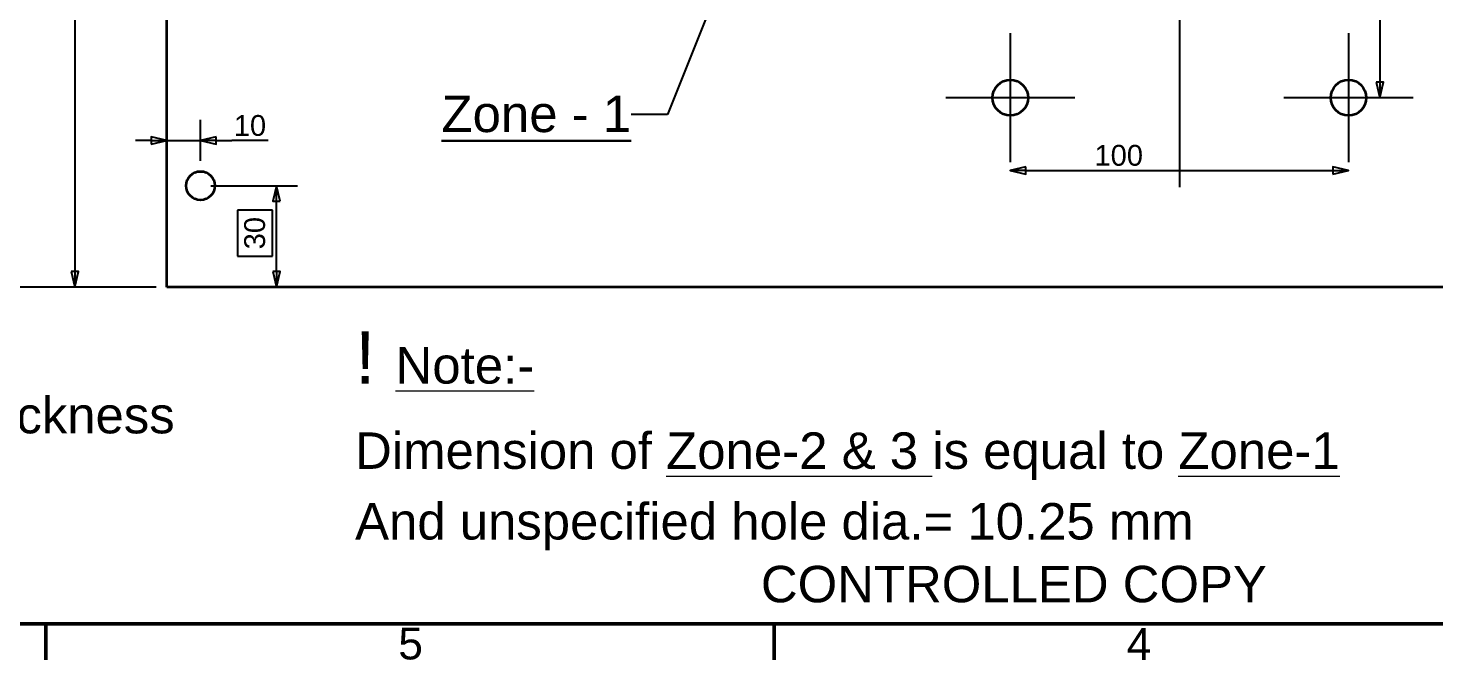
# Paper-space layout 'Top Plate' of a CAD drawing. Header units: millimetres. Extents: x 0 to 420, y 0 to 297.
# Drawn here: x 68.3 to 203.5, y 6.6 to 67.2 of the extents above; entities that cross this region are included whole.
import ezdxf

# ---------------------------------------------------------------- set-up
doc = ezdxf.new("R2010")
doc.units = ezdxf.units.MM
doc.linetypes.add('ACAD_ISO08W100', pattern=[36, 24, -3, 6, -3])
for name, color, linetype, lineweight in [('2dTransBorder', 7, 'Continuous', 35), ('2dTransTitleBlock', 7, 'Continuous', 35), ('Center Mark', 7, 'ACAD_ISO08W100', 25), ('Dimensions', 5, 'Continuous', 25), ('Leader Lines', 7, 'Continuous', 25), ('Text', 5, 'Continuous', 25), ('Visible Edges', 7, 'Continuous', 50)]:
    doc.layers.add(name, color=color, linetype=linetype, lineweight=lineweight)
doc.layers.add('Title', color=7, linetype='Continuous')
doc.styles.add('Current-ISO', font='ARIAL.TTF')
doc.styles.add('Text Style19', font='ARIAL.TTF')
doc.styles.add('Text Style5', font='ARIAL.TTF')

# ---------------------------------------------------------------- blocks, each defined once
blk = doc.blocks.new('2dTransSymbol1')
at = {"color": 179}
for points in [[(62.4, 165.32), (62.05, 166.82), (61.7, 165.32), (62.4, 165.32)], [(61.7, 43.84), (62.05, 42.34), (62.4, 43.84), (61.7, 43.84)]]:
    blk.add_solid(points, dxfattribs=at)
at = {"layer": 'Dimensions', "color": 179, "linetype": 'Continuous', "lineweight": 25, "true_color": 0x262659}
for p, q in [((101.22, 166.82), (60.05, 166.82)), ((62.05, 166.82), (61.7, 165.32)), ((62.05, 165.32), (62.05, 166.82)), ((62.4, 165.32), (62.05, 166.82)), ((61.7, 165.32), (62.4, 165.32)), ((62.05, 43.84), (62.05, 165.32)), ((61.65, 105.44), (58.31, 105.44)), ((58.31, 105.44), (58.31, 99.48)), ((61.65, 99.48), (61.65, 105.44)), ((58.31, 99.48), (61.65, 99.48)), ((61.7, 43.84), (62.05, 42.34)), ((62.4, 43.84), (61.7, 43.84)), ((62.05, 43.84), (62.05, 42.34)), ((62.05, 42.34), (62.4, 43.84)), ((80.6, 42.34), (60.05, 42.34))]:
    blk.add_line(p, q, dxfattribs=at)
for points in [[(62.4, 165.32), (62.05, 166.82), (61.7, 165.32), (62.4, 165.32)], [(61.7, 43.84), (62.05, 42.34), (62.4, 43.84), (61.7, 43.84)]]:
    blk.add_lwpolyline(points, dxfattribs=at)
at = {"layer": 'Dimensions', "color": 178, "linetype": 'Continuous', "lineweight": 25, "true_color": 0x000001, "insert": (60.96, 100.13), "char_height": 2, "attachment_point": 7, "rotation": 90, "style": 'Text Style5'}
blk.add_mtext('383', dxfattribs=at)
blk = doc.blocks.new('2dCenterMark7')
at = {"layer": 'Center Mark', "lineweight": 25}
for p, q in [((178.93, 141.69), (178.93, 51.96)), ((194.43, 126.19), (163.43, 126.19))]:
    blk.add_line(p, q, dxfattribs=at)
blk = doc.blocks.new('2dTransSymbol2')
at = {"color": 179}
for points in [[(49.83, 183.19), (49.48, 184.69), (49.13, 183.19), (49.83, 183.19)], [(49.13, 43.84), (49.48, 42.34), (49.83, 43.84), (49.13, 43.84)]]:
    blk.add_solid(points, dxfattribs=at)
at = {"layer": 'Dimensions', "color": 179, "linetype": 'Continuous', "lineweight": 25, "true_color": 0x262659}
for p, q in [((101.33, 184.69), (47.48, 184.69)), ((49.48, 184.69), (49.13, 183.19)), ((49.48, 183.19), (49.48, 184.69)), ((49.83, 183.19), (49.48, 184.69)), ((108.96, 184.69), (103.77, 184.69)), ((115.62, 184.69), (109.16, 184.69)), ((122.28, 184.69), (115.82, 184.69)), ((132.68, 184.69), (122.48, 184.69)), ((139.35, 184.69), (132.88, 184.69)), ((146.01, 184.69), (139.55, 184.69)), ((162.43, 184.69), (146.21, 184.69)), ((49.13, 183.19), (49.83, 183.19)), ((49.48, 43.84), (49.48, 183.19)), ((49.08, 120.65), (45.74, 120.65)), ((45.74, 120.65), (45.74, 114.69)), ((49.08, 114.69), (49.08, 120.65)), ((45.74, 114.69), (49.08, 114.69)), ((49.13, 43.84), (49.48, 42.34)), ((49.83, 43.84), (49.13, 43.84)), ((49.48, 43.84), (49.48, 42.34)), ((49.48, 42.34), (49.83, 43.84)), ((80.6, 42.34), (47.48, 42.34))]:
    blk.add_line(p, q, dxfattribs=at)
for points in [[(49.83, 183.19), (49.48, 184.69), (49.13, 183.19), (49.83, 183.19)], [(49.13, 43.84), (49.48, 42.34), (49.83, 43.84), (49.13, 43.84)]]:
    blk.add_lwpolyline(points, dxfattribs=at)
at = {"layer": 'Dimensions', "linetype": 'Continuous', "lineweight": 25, "insert": (48.39, 115.34), "char_height": 2, "attachment_point": 7, "rotation": 90, "style": 'Text Style5'}
blk.add_mtext('438', dxfattribs=at)
blk = doc.blocks.new('2dTransSymbol7')
at = {"color": 179}
for points in [[(73.13, 142.57), (72.78, 144.07), (72.43, 142.57), (73.13, 142.57)], [(72.43, 43.84), (72.78, 42.34), (73.13, 43.84), (72.43, 43.84)]]:
    blk.add_solid(points, dxfattribs=at)
at = {"layer": 'Dimensions', "color": 179, "linetype": 'Continuous', "lineweight": 25, "true_color": 0x262659}
for p, q in [((100.22, 144.07), (70.78, 144.07)), ((72.78, 144.07), (72.43, 142.57)), ((72.78, 142.57), (72.78, 144.07)), ((73.13, 142.57), (72.78, 144.07)), ((72.43, 142.57), (73.13, 142.57)), ((72.78, 142.57), (72.78, 43.84)), ((72.43, 43.84), (72.78, 42.34)), ((73.13, 43.84), (72.43, 43.84)), ((72.78, 43.84), (72.78, 42.34)), ((72.78, 42.34), (73.13, 43.84)), ((80.6, 42.34), (70.78, 42.34))]:
    blk.add_line(p, q, dxfattribs=at)
for points in [[(73.13, 142.57), (72.78, 144.07), (72.43, 142.57), (73.13, 142.57)], [(72.43, 43.84), (72.78, 42.34), (73.13, 43.84), (72.43, 43.84)]]:
    blk.add_lwpolyline(points, dxfattribs=at)
at = {"layer": 'Dimensions', "color": 18, "linetype": 'Continuous', "lineweight": 25, "true_color": 0x000000, "insert": (72.35, 100.13), "char_height": 2, "attachment_point": 7, "rotation": 90, "style": 'Text Style5'}
blk.add_mtext('313', dxfattribs=at)
blk = doc.blocks.new('2dCenterMark31')
at = {"layer": 'Center Mark', "lineweight": 25}
for p, q in [((195.18, 66.75), (195.18, 54.34)), ((201.39, 60.54), (188.98, 60.54))]:
    blk.add_line(p, q, dxfattribs=at)
blk = doc.blocks.new('2dCenterMark32')
at = {"layer": 'Center Mark', "lineweight": 25}
for p, q in [((162.68, 66.75), (162.68, 54.34)), ((168.89, 60.54), (156.48, 60.54))]:
    blk.add_line(p, q, dxfattribs=at)
blk = doc.blocks.new('2dTransSymbol23')
at = {"color": 179}
for points in [[(164.18, 53.89), (162.68, 53.54), (164.18, 53.19), (164.18, 53.89)], [(193.68, 53.19), (195.18, 53.54), (193.68, 53.89), (193.68, 53.19)]]:
    blk.add_solid(points, dxfattribs=at)
at = {"layer": 'Dimensions', "color": 179, "linetype": 'Continuous', "lineweight": 25, "true_color": 0x262659}
for p, q in [((164.18, 53.89), (162.68, 53.54)), ((164.18, 53.54), (162.68, 53.54)), ((162.68, 53.54), (164.18, 53.19)), ((164.18, 53.19), (164.18, 53.89)), ((164.18, 53.54), (193.68, 53.54)), ((195.18, 53.54), (193.68, 53.89)), ((193.68, 53.89), (193.68, 53.19)), ((193.68, 53.54), (195.18, 53.54)), ((193.68, 53.19), (195.18, 53.54))]:
    blk.add_line(p, q, dxfattribs=at)
for points in [[(164.18, 53.89), (162.68, 53.54), (164.18, 53.19), (164.18, 53.89)], [(193.68, 53.19), (195.18, 53.54), (193.68, 53.89), (193.68, 53.19)]]:
    blk.add_lwpolyline(points, dxfattribs=at)
at = {"layer": 'Dimensions', "color": 18, "linetype": 'Continuous', "lineweight": 25, "true_color": 0x000000, "insert": (170.77, 53.98), "char_height": 2, "attachment_point": 7, "style": 'Text Style5'}
blk.add_mtext('100', dxfattribs=at)
blk = doc.blocks.new('2dTransSymbol24')
at = {"color": 179}
for points in [[(198.53, 83.42), (198.18, 84.92), (197.83, 83.42), (198.53, 83.42)], [(197.83, 62.04), (198.18, 60.54), (198.53, 62.04), (197.83, 62.04)]]:
    blk.add_solid(points, dxfattribs=at)
at = {"layer": 'Dimensions', "color": 179, "linetype": 'Continuous', "lineweight": 25, "true_color": 0x262659}
for p, q in [((198.18, 84.92), (197.83, 83.42)), ((198.18, 83.42), (198.18, 84.92)), ((198.53, 83.42), (198.18, 84.92)), ((197.83, 83.42), (198.53, 83.42)), ((198.18, 83.42), (198.18, 62.04)), ((197.83, 62.04), (198.18, 60.54)), ((198.53, 62.04), (197.83, 62.04)), ((198.18, 62.04), (198.18, 60.54)), ((198.18, 60.54), (198.53, 62.04))]:
    blk.add_line(p, q, dxfattribs=at)
for points in [[(198.53, 83.42), (198.18, 84.92), (197.83, 83.42), (198.53, 83.42)], [(197.83, 62.04), (198.18, 60.54), (198.53, 62.04), (197.83, 62.04)]]:
    blk.add_lwpolyline(points, dxfattribs=at)
at = {"layer": 'Dimensions', "color": 18, "linetype": 'Continuous', "lineweight": 25, "true_color": 0x000000, "insert": (197.75, 71.18), "char_height": 2, "attachment_point": 7, "rotation": 90, "style": 'Text Style5'}
blk.add_mtext('75', dxfattribs=at)
blk = doc.blocks.new('2dTransSymbol39')
at = {"layer": 'Dimensions', "color": 179, "linetype": 'Continuous', "lineweight": 25, "true_color": 0x262659}
blk.add_line((80.6, 42.34), (23.64, 42.34), dxfattribs=at)
blk = doc.blocks.new('2dTransSymbol56')
at = {"color": 179}
for points in [[(92.51, 50.59), (92.16, 52.09), (91.81, 50.59), (92.51, 50.59)], [(91.81, 43.84), (92.16, 42.34), (92.51, 43.84), (91.81, 43.84)]]:
    blk.add_solid(points, dxfattribs=at)
at = {"layer": 'Dimensions', "color": 179, "linetype": 'Continuous', "lineweight": 25, "true_color": 0x262659}
for p, q in [((85.85, 52.09), (94.16, 52.09)), ((92.16, 52.09), (91.81, 50.59)), ((92.16, 50.59), (92.16, 52.09)), ((92.51, 50.59), (92.16, 52.09)), ((91.81, 50.59), (92.51, 50.59)), ((92.16, 43.84), (92.16, 50.59)), ((91.76, 49.74), (88.42, 49.74)), ((88.42, 49.74), (88.42, 45.33)), ((91.76, 45.33), (91.76, 49.74)), ((88.42, 45.33), (91.76, 45.33)), ((91.81, 43.84), (92.16, 42.34)), ((92.51, 43.84), (91.81, 43.84)), ((92.16, 43.84), (92.16, 42.34)), ((92.16, 42.34), (92.51, 43.84))]:
    blk.add_line(p, q, dxfattribs=at)
for points in [[(92.51, 50.59), (92.16, 52.09), (91.81, 50.59), (92.51, 50.59)], [(91.81, 43.84), (92.16, 42.34), (92.51, 43.84), (91.81, 43.84)]]:
    blk.add_lwpolyline(points, dxfattribs=at)
at = {"layer": 'Dimensions', "color": 18, "linetype": 'Continuous', "lineweight": 25, "true_color": 0x000000, "insert": (91.08, 45.98), "char_height": 2, "attachment_point": 7, "rotation": 90, "style": 'Text Style5'}
blk.add_mtext('30', dxfattribs=at)
blk = doc.blocks.new('2dTransSymbol58')
at = {"color": 179}
for points in [[(80.1, 56.07), (81.6, 56.42), (80.1, 56.77), (80.1, 56.07)], [(86.35, 56.77), (84.85, 56.42), (86.35, 56.07), (86.35, 56.77)]]:
    blk.add_solid(points, dxfattribs=at)
at = {"layer": 'Dimensions', "color": 179, "linetype": 'Continuous', "lineweight": 25, "true_color": 0x262659}
for p, q in [((84.85, 54.48), (84.85, 58.42)), ((80.1, 56.42), (78.6, 56.42)), ((81.6, 56.42), (80.1, 56.77)), ((80.1, 56.77), (80.1, 56.07)), ((80.1, 56.42), (81.6, 56.42)), ((80.1, 56.07), (81.6, 56.42)), ((81.6, 56.42), (84.85, 56.42)), ((86.35, 56.77), (84.85, 56.42)), ((86.35, 56.42), (84.85, 56.42)), ((84.85, 56.42), (86.35, 56.07)), ((86.35, 56.07), (86.35, 56.77)), ((86.35, 56.42), (87.85, 56.42)), ((91.35, 56.42), (87.85, 56.42))]:
    blk.add_line(p, q, dxfattribs=at)
for points in [[(80.1, 56.07), (81.6, 56.42), (80.1, 56.77), (80.1, 56.07)], [(86.35, 56.77), (84.85, 56.42), (86.35, 56.07), (86.35, 56.77)]]:
    blk.add_lwpolyline(points, dxfattribs=at)
at = {"layer": 'Dimensions', "color": 18, "linetype": 'Continuous', "lineweight": 25, "true_color": 0x000000, "insert": (88.05, 56.85), "char_height": 2, "attachment_point": 7, "style": 'Text Style5'}
blk.add_mtext('10', dxfattribs=at)
blk = doc.blocks.new('2dTransSymbol64')
at = {"layer": 'Dimensions', "color": 179, "linetype": 'Continuous', "lineweight": 25, "true_color": 0x262659}
blk.add_line((80.6, 42.34), (38.03, 42.34), dxfattribs=at)
blk = doc.blocks.new('2dTransSymbol100')
at = {"color": 179}
blk.add_solid([(134.1, 68.52), (134.56, 71.02), (133.17, 68.89), (134.1, 68.52)], dxfattribs=at)
at = {"layer": 'Leader Lines', "color": 179, "linetype": 'Continuous', "lineweight": 25, "true_color": 0x262659}
for p, q in [((134.56, 71.02), (133.17, 68.89)), ((133.64, 68.7), (134.56, 71.02)), ((134.1, 68.52), (134.56, 71.02)), ((133.64, 68.7), (129.74, 58.92)), ((133.17, 68.89), (134.1, 68.52)), ((129.74, 58.92), (126.24, 58.92))]:
    blk.add_line(p, q, dxfattribs=at)
at = {"layer": 'Leader Lines', "color": 179, "linetype": 'Continuous', "lineweight": 30, "true_color": 0x262659}
blk.add_line((108.01, 56.4), (126.24, 56.4), dxfattribs=at)
at = {"layer": 'Leader Lines', "color": 179, "linetype": 'Continuous', "lineweight": 25, "true_color": 0x262659}
blk.add_lwpolyline([(134.1, 68.52), (134.56, 71.02), (133.17, 68.89), (134.1, 68.52)], dxfattribs=at)
at = {"layer": 'Leader Lines', "color": 18, "linetype": 'Continuous', "lineweight": 50, "true_color": 0x000000, "insert": (108.01, 57.19), "char_height": 3.505, "attachment_point": 7, "style": 'Text Style19'}
blk.add_mtext('Zone - 1', dxfattribs=at)
blk = doc.blocks.new('Default Border')
at = {"layer": '2dTransBorder', "color": 179, "linetype": 'Continuous', "lineweight": 50, "true_color": 0x262659}
for points in [[(10, 10), (10, 287), (410, 287), (410, 10), (10, 10)], [(70, 10), (70, 6.55)], [(140, 10), (140, 6.55)]]:
    blk.add_lwpolyline(points, dxfattribs=at)
at = {"layer": '2dTransBorder', "color": 179, "lineweight": 211, "char_height": 3.05, "attachment_point": 7, "style": 'Current-ISO'}
for s, insert in [('5', (103.86, 6.55)), ('4', (173.86, 6.55))]:
    blk.add_mtext(s, dxfattribs=dict(at, insert=insert))
blk = doc.blocks.new('Title')
at = {"layer": '2dTransBorder'}
blk.add_blockref('Default Border', (-10, -10), dxfattribs=at)
at = {"layer": '2dTransTitleBlock', "color": 179, "lineweight": 5, "insert": (128.71, 2.03), "char_height": 3.5, "attachment_point": 7, "line_spacing_factor": 0.860831, "style": 'Current-ISO'}
blk.add_mtext('CONTROLLED COPY', dxfattribs=at)

psp = doc.layouts.new('Top Plate')

# ---------------------------------------------------------------- linework, layer by layer
at = {"layer": 'Visible Edges', "color": 179, "linetype": 'Continuous', "lineweight": 35, "true_color": 0x262659}
for p, q in [((81.6, 42.34), (81.6, 276.34)), ((378.97, 42.34), (81.6, 42.34))]:
    psp.add_line(p, q, dxfattribs=at)
for centre, radius in [((162.68, 60.54), 1.71), ((195.18, 60.54), 1.71), ((84.85, 52.09), 1.38)]:
    psp.add_circle(centre, radius, dxfattribs=at)

# ---------------------------------------------------------------- block references
at = {"layer": 'Center Mark'}
for name in ['2dCenterMark7', '2dCenterMark32', '2dCenterMark31']:
    psp.add_blockref(name, (0, 0), dxfattribs=at)
at = {"layer": 'Dimensions'}
for name in ['2dTransSymbol39', '2dTransSymbol64', '2dTransSymbol2', '2dTransSymbol1', '2dTransSymbol7', '2dTransSymbol24', '2dTransSymbol58', '2dTransSymbol23', '2dTransSymbol56']:
    psp.add_blockref(name, (0, 0), dxfattribs=at)
at = {"layer": 'Leader Lines'}
psp.add_blockref('2dTransSymbol100', (0, 0), dxfattribs=at)
at = {"layer": 'Title'}
psp.add_blockref('Title', (10, 10), dxfattribs=at)

# ---------------------------------------------------------------- texts
at = {"layer": 'Text', "color": 179, "linetype": 'Continuous', "lineweight": 5, "true_color": 0x262659, "char_height": 3.5, "attachment_point": 1, "style": 'Current-ISO'}
for s, insert, width, line_spacing_factor in [('\\W1.00;\\H5.0038;\\l! \\W1.00;\\H3.5052;\\LNote:-\\P\\W1.00;\\H3.5000;\\lDimension of \\W1.00;\\H3.5052;\\LZone-2 & 3 \\W1.00;\\H3.5000;\\lis equal to \\W1.00;\\H3.5052;\\LZone-1\\P\\W1.00;\\H3.5000;\\lAnd unspecified hole dia.= 10.25 mm', (99.71, 38.09), 121.4984, 1.161834), ('Material SS  \\W1.00;\\H3.5052;\\l8 mm\\W1.00;\\H3.5000;\\l Thickness \\P \\PQty  01  Nos.', (18.78, 31.81), 81.7719, 1.109824)]:
    psp.add_mtext(s, dxfattribs=dict(at, insert=insert, width=width, line_spacing_factor=line_spacing_factor))

doc.saveas('drawing.dxf')
